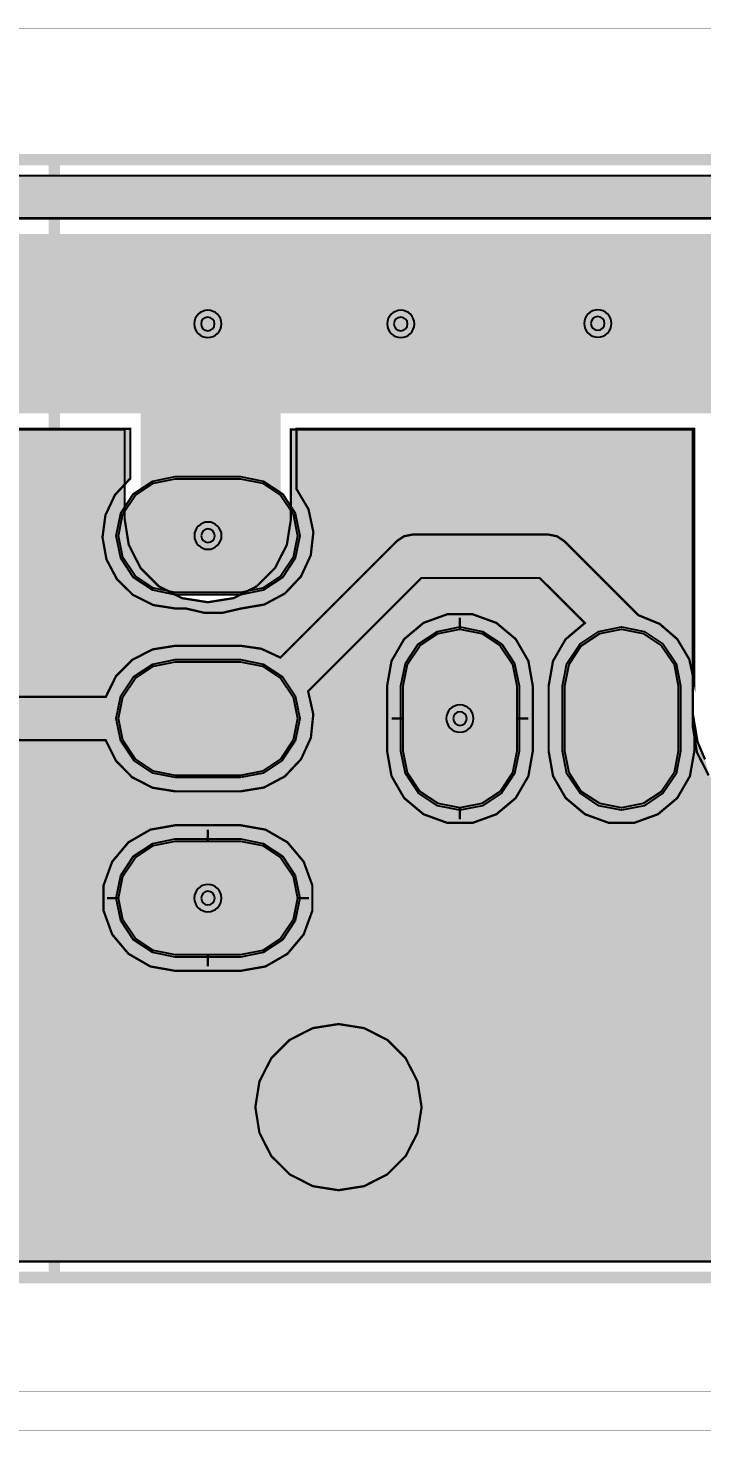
# Model space of a CAD drawing. Header units: millimetres. Extents: x -3 to 303, y -3 to 28.
# Drawn here: x 99.49 to 114.55, y -3.43 to 27.94 of the extents above; entities that cross this region are included whole.
import ezdxf

# ---------------------------------------------------------------- set-up
doc = ezdxf.new("R2010")
doc.units = ezdxf.units.MM
doc.header["$MEASUREMENT"] = 0
for name, color, linetype, true_color in [('Board-Outline-Layer', 7, 'Continuous', 0xff00ff), ('Bottom-Layer', 7, 'Continuous', 0x0000ff), ('Hole-Layer', 7, 'Continuous', 0x222222), ('Multi-Layer', 7, 'Continuous', 0xc0c0c0), ('Top-Layer', 7, 'Continuous', 0xff0000), ('Top-Paste-Mask-Layer', 7, 'Continuous', 0x808080), ('Top-Silkscreen-Layer', 7, 'Continuous', 0xffcc00), ('Top-Solder-Mask-Layer', 7, 'Continuous', 0x800080)]:
    doc.layers.add(name, color=color, linetype=linetype, true_color=true_color)

msp = doc.modelspace()

# ---------------------------------------------------------------- hatches: boundary and pattern name
at = {"layer": 'Bottom-Layer'}
for points in [[(299.642, 24.642), (299.642, 17.719), (299.417, 18.168), (299.102, 18.558), (294.668, 22.993), (294.179, 23.367), (293.611, 23.603), (293, 23.683), (8.025, 23.683), (7.415, 23.603), (6.846, 23.367), (6.358, 22.993), (1.67, 18.304), (1.268, 17.767), (1.033, 17.138), (0.985, 16.469), (1.128, 15.813), (1.449, 15.224), (1.924, 14.749), (2.513, 14.428), (3.169, 14.285), (3.838, 14.333), (4.467, 14.567), (5.005, 14.97), (9.002, 18.967), (14.144, 18.967), (14.144, 12.319), (14.235, 11.745), (14.499, 11.227), (14.91, 10.816), (15.428, 10.552), (16.002, 10.461), (16.576, 10.552), (17.094, 10.816), (17.505, 11.227), (17.769, 11.745), (17.86, 12.319), (17.86, 18.967), (32.178, 18.967), (32.178, 12.319), (32.269, 11.745), (32.533, 11.227), (32.944, 10.816), (33.462, 10.552), (34.036, 10.461), (34.61, 10.552), (35.128, 10.816), (35.539, 11.227), (35.803, 11.745), (35.894, 12.319), (35.894, 18.967), (64.309, 18.967), (64.309, 12.319), (64.4, 11.745), (64.664, 11.227), (65.075, 10.816), (65.593, 10.552), (66.167, 10.461), (66.741, 10.552), (67.259, 10.816), (67.67, 11.227), (67.934, 11.745), (68.025, 12.319), (68.025, 18.967), (82.343, 18.967), (82.343, 12.319), (82.434, 11.745), (82.698, 11.227), (83.109, 10.816), (83.627, 10.552), (84.201, 10.461), (84.775, 10.552), (85.293, 10.816), (85.704, 11.227), (85.968, 11.745), (86.059, 12.319), (86.059, 18.967), (94.916, 18.967), (94.916, 16.96), (95.007, 16.386), (95.271, 15.868), (95.682, 15.457), (96.2, 15.193), (96.774, 15.102), (97.348, 15.193), (97.866, 15.457), (98.277, 15.868), (98.541, 16.386), (98.632, 16.96), (98.632, 18.967), (101.647, 18.967), (101.647, 16.96), (101.738, 16.386), (102.002, 15.868), (102.413, 15.457), (102.931, 15.193), (103.505, 15.102), (104.079, 15.193), (104.597, 15.457), (105.008, 15.868), (105.272, 16.386), (105.363, 16.96), (105.363, 18.967), (114.347, 18.967), (114.347, 12.319), (114.438, 11.745), (114.702, 11.227), (115.113, 10.816), (115.631, 10.552), (116.205, 10.461), (116.779, 10.552), (117.297, 10.816), (117.709, 11.227), (117.972, 11.745), (118.063, 12.319), (118.063, 18.967), (132.381, 18.967), (132.381, 12.319), (132.472, 11.745), (132.736, 11.227), (133.147, 10.816), (133.665, 10.552), (134.239, 10.461), (134.813, 10.552), (135.331, 10.816), (135.743, 11.227), (136.006, 11.745), (136.097, 12.319), (136.097, 18.967), (164.639, 18.967), (164.639, 12.319), (164.73, 11.745), (164.994, 11.227), (165.405, 10.816), (165.923, 10.552), (166.497, 10.461), (167.072, 10.552), (167.59, 10.816), (168.001, 11.227), (168.265, 11.745), (168.355, 12.319), (168.355, 18.967), (182.038, 18.967), (182.038, 12.319), (182.129, 11.745), (182.393, 11.227), (182.804, 10.816), (183.322, 10.552), (183.896, 10.461), (184.471, 10.552), (184.989, 10.816), (185.4, 11.227), (185.664, 11.745), (185.755, 12.319), (185.755, 18.967), (194.865, 18.967), (194.865, 16.833), (194.956, 16.259), (195.22, 15.741), (195.631, 15.33), (196.149, 15.066), (196.723, 14.975), (197.298, 15.066), (197.816, 15.33), (198.227, 15.741), (198.491, 16.259), (198.582, 16.833), (198.582, 18.967), (201.596, 18.967), (201.596, 16.891), (201.687, 16.317), (201.951, 15.799), (202.362, 15.388), (202.88, 15.124), (203.454, 15.033), (204.029, 15.124), (204.547, 15.388), (204.958, 15.799), (205.222, 16.317), (205.313, 16.891), (205.313, 18.967), (214.55, 18.967), (214.55, 12.319), (214.641, 11.745), (214.905, 11.227), (215.316, 10.816), (215.834, 10.552), (216.408, 10.461), (216.983, 10.552), (217.501, 10.816), (217.912, 11.227), (218.176, 11.745), (218.267, 12.319), (218.267, 18.967), (231.949, 18.967), (231.949, 12.319), (232.04, 11.745), (232.304, 11.227), (232.715, 10.816), (233.233, 10.552), (233.807, 10.461), (234.382, 10.552), (234.9, 10.816), (235.311, 11.227), (235.575, 11.745), (235.666, 12.319), (235.666, 18.967), (264.461, 18.967), (264.461, 12.319), (264.552, 11.745), (264.816, 11.227), (265.227, 10.816), (265.745, 10.552), (266.32, 10.461), (266.894, 10.552), (267.412, 10.816), (267.823, 11.227), (268.087, 11.745), (268.178, 12.319), (268.178, 18.967), (281.86, 18.967), (281.86, 12.319), (281.951, 11.745), (282.215, 11.227), (282.626, 10.816), (283.144, 10.552), (283.719, 10.461), (284.293, 10.552), (284.811, 10.816), (285.222, 11.227), (285.486, 11.745), (285.577, 12.319), (285.577, 18.967), (292.024, 18.967), (295.767, 15.224), (296.304, 14.822), (296.932, 14.587), (297.601, 14.539), (298.256, 14.681), (298.845, 15.001), (299.32, 15.475), (299.642, 16.063), (299.642, 0.358), (0.358, 0.358), (0.358, 24.642)], [(104.568, 3.81), (104.659, 3.236), (104.923, 2.718), (105.334, 2.307), (105.852, 2.043), (106.426, 1.952), (107, 2.043), (107.518, 2.307), (107.929, 2.718), (108.193, 3.236), (108.284, 3.81), (108.193, 4.384), (107.929, 4.902), (107.518, 5.313), (107, 5.577), (106.426, 5.668), (105.852, 5.577), (105.334, 5.313), (104.923, 4.902), (104.659, 4.384)]]:
    msp.add_hatch(color=256, dxfattribs=at).paths.add_polyline_path(points)
at = {"layer": 'Multi-Layer'}
msp.add_hatch(color=256, dxfattribs=at).paths.add_polyline_path([(104.926, 3.81, 1), (107.926, 3.81, 1)])
at = {"layer": 'Top-Layer'}
for points in [[(299.642, 12.183), (299.642, 8.557), (299.442, 9.077), (299.079, 9.498), (298.594, 9.773), (298.045, 9.868), (296.585, 9.868), (296.029, 9.77), (295.539, 9.487), (295.175, 9.054), (294.982, 8.523), (294.982, 7.957), (295.175, 7.426), (295.539, 6.993), (296.029, 6.71), (296.585, 6.612), (298.045, 6.612), (298.594, 6.707), (299.079, 6.982), (299.442, 7.403), (299.642, 7.923), (299.642, 0.358), (0.358, 0.358), (0.358, 24.642), (299.642, 24.642), (299.642, 17.147), (299.514, 17.618), (299.291, 18.053), (298.983, 18.433), (294.412, 23.004), (293.924, 23.378), (293.355, 23.614), (292.744, 23.694), (8.016, 23.694), (7.406, 23.614), (6.837, 23.378), (6.349, 23.004), (1.603, 18.258), (1.2, 17.72), (0.966, 17.091), (0.918, 16.422), (1.061, 15.766), (1.382, 15.177), (1.857, 14.702), (2.446, 14.381), (3.102, 14.238), (3.771, 14.286), (4.4, 14.52), (4.937, 14.923), (8.993, 18.978), (14.15, 18.978), (14.15, 13.316), (14.027, 13.856), (13.731, 14.323), (13.295, 14.664), (12.771, 14.839), (11.138, 16.472), (10.981, 16.577), (10.795, 16.614), (8.001, 16.614), (7.815, 16.577), (7.658, 16.472), (4.983, 13.798), (4.519, 14.043), (4, 14.128), (2.54, 14.128), (1.983, 14.03), (1.493, 13.747), (1.13, 13.314), (0.937, 12.783), (0.937, 12.217), (1.13, 11.686), (1.493, 11.253), (1.983, 10.97), (2.54, 10.872), (4, 10.872), (4.502, 10.951), (4.954, 11.181), (5.314, 11.539), (5.546, 11.99), (5.628, 12.492), (5.552, 12.993), (8.202, 15.644), (10.594, 15.644), (11.64, 14.598), (11.243, 14.234), (10.985, 13.761), (10.896, 13.23), (10.896, 11.77), (10.994, 11.213), (11.277, 10.723), (11.71, 10.36), (12.241, 10.167), (12.807, 10.167), (13.338, 10.36), (13.771, 10.723), (14.054, 11.213), (14.152, 11.77), (14.152, 12.408), (14.223, 11.983), (14.39, 11.586), (14.533, 11.081), (14.829, 10.647), (15.248, 10.33), (15.746, 10.163), (16.271, 10.163), (16.768, 10.33), (17.187, 10.647), (17.483, 11.081), (17.626, 11.586), (17.805, 12.027), (17.866, 12.5), (17.866, 18.978), (32.338, 18.978), (32.338, 12.504), (32.366, 12.178), (32.452, 11.862), (32.452, 11.77), (32.535, 11.258), (32.775, 10.797), (33.147, 10.436), (33.614, 10.21), (34.129, 10.143), (34.639, 10.241), (35.092, 10.494), (35.442, 10.878), (35.654, 11.352), (35.826, 11.613), (35.953, 11.9), (35.953, 11.77), (36.051, 11.213), (36.334, 10.723), (36.767, 10.36), (37.298, 10.167), (37.864, 10.167), (38.395, 10.36), (38.828, 10.723), (39.111, 11.213), (39.209, 11.77), (39.209, 13.23), (39.15, 13.666), (38.976, 14.07), (38.7, 14.413), (38.342, 14.669), (39.444, 15.771), (60.124, 15.771), (61.5, 14.395), (61.234, 14.055), (61.067, 13.658), (61.01, 13.23), (61.01, 11.77), (61.108, 11.213), (61.391, 10.723), (61.824, 10.36), (62.355, 10.167), (62.921, 10.167), (63.452, 10.36), (63.885, 10.723), (64.168, 11.213), (64.266, 11.77), (64.266, 13.23), (64.173, 13.774), (63.903, 14.255), (63.488, 14.619), (62.975, 14.823), (62.423, 14.844), (60.668, 16.599), (60.511, 16.704), (60.325, 16.741), (39.243, 16.741), (39.057, 16.704), (38.9, 16.599), (37.238, 14.937), (37.183, 14.872), (37.141, 14.797), (36.678, 14.585), (36.303, 14.239), (36.054, 13.794), (36.054, 18.978), (64.293, 18.978), (64.293, 12.504), (64.345, 12.067), (64.498, 11.655), (64.62, 11.143), (64.898, 10.696), (65.305, 10.362), (65.796, 10.175), (66.322, 10.154), (66.827, 10.302), (67.258, 10.604), (67.571, 11.027), (67.732, 11.528), (67.938, 11.997), (68.009, 12.504), (68.009, 18.978), (82.452, 18.978), (82.452, 12.504), (82.48, 12.178), (82.566, 11.862), (82.566, 11.77), (82.649, 11.258), (82.889, 10.797), (83.261, 10.436), (83.729, 10.21), (84.243, 10.143), (84.753, 10.241), (85.206, 10.494), (85.556, 10.878), (85.768, 11.352), (85.941, 11.613), (86.067, 11.9), (86.067, 11.77), (86.165, 11.213), (86.448, 10.723), (86.881, 10.36), (87.412, 10.167), (87.978, 10.167), (88.509, 10.36), (88.942, 10.723), (89.225, 11.213), (89.323, 11.77), (89.323, 13.23), (89.223, 13.794), (88.933, 14.288), (88.489, 14.651), (89.482, 15.644), (92.001, 15.644), (94.46, 13.185), (94.317, 12.663), (94.353, 12.122), (94.565, 11.624), (94.928, 11.222), (95.403, 10.962), (95.937, 10.872), (97.397, 10.872), (97.905, 10.953), (98.362, 11.188), (98.723, 11.555), (98.951, 12.015), (101.224, 12.015), (101.453, 11.555), (101.814, 11.188), (102.271, 10.953), (102.778, 10.872), (104.238, 10.872), (104.76, 10.958), (105.226, 11.206), (105.589, 11.591), (105.809, 12.071), (105.863, 12.597), (105.747, 13.112), (108.278, 15.644), (110.924, 15.644), (111.932, 14.636), (111.502, 14.273), (111.221, 13.785), (111.124, 13.23), (111.124, 11.77), (111.222, 11.213), (111.505, 10.723), (111.938, 10.36), (112.469, 10.167), (113.035, 10.167), (113.566, 10.36), (113.999, 10.723), (114.282, 11.213), (114.38, 11.77), (114.38, 12.408), (114.451, 11.983), (114.619, 11.586), (114.761, 11.081), (115.057, 10.647), (115.476, 10.33), (115.974, 10.163), (116.499, 10.163), (116.996, 10.33), (117.415, 10.647), (117.711, 11.081), (117.854, 11.586), (118.033, 12.027), (118.094, 12.5), (118.094, 18.978), (132.387, 18.978), (132.387, 12.5), (132.448, 12.027), (132.628, 11.586), (132.77, 11.081), (133.066, 10.647), (133.485, 10.33), (133.983, 10.163), (134.508, 10.163), (135.005, 10.33), (135.424, 10.647), (135.72, 11.081), (135.863, 11.586), (136.042, 12.027), (136.103, 12.5), (136.103, 18.978), (164.639, 18.978), (164.639, 12.935), (164.588, 12.474), (164.652, 12.015), (164.828, 11.586), (164.969, 11.085), (165.26, 10.654), (165.673, 10.337), (166.164, 10.166), (166.685, 10.16), (167.181, 10.317), (167.601, 10.623), (167.904, 11.046), (168.058, 11.543), (168.28, 12.026), (168.355, 12.552), (168.355, 18.978), (182.041, 18.978), (182.041, 12.5), (182.102, 12.027), (182.282, 11.586), (182.424, 11.081), (182.72, 10.647), (183.139, 10.33), (183.637, 10.163), (184.162, 10.163), (184.66, 10.33), (185.078, 10.647), (185.374, 11.081), (185.517, 11.586), (185.696, 12.027), (185.758, 12.5), (185.758, 18.978), (194.852, 18.978), (194.852, 17.764), (194.537, 17.345), (194.372, 16.848), (194.374, 16.324), (194.542, 15.827), (194.858, 15.41), (195.291, 15.115), (195.796, 14.972), (196.237, 14.793), (196.71, 14.732), (197.182, 14.793), (197.624, 14.972), (198.128, 15.115), (198.561, 15.41), (198.878, 15.827), (199.046, 16.324), (199.048, 16.848), (198.882, 17.345), (198.568, 17.764), (198.568, 18.978), (201.569, 18.978), (201.569, 17.876), (201.224, 17.51), (201.007, 17.056), (200.939, 16.558), (201.027, 16.063), (201.261, 15.618), (201.62, 15.265), (202.07, 15.04), (202.567, 14.962), (202.826, 14.962), (203.427, 14.862), (204.028, 14.962), (204.544, 15.046), (205.007, 15.29), (205.368, 15.667), (205.592, 16.14), (205.654, 16.659), (205.548, 17.171), (205.285, 17.623), (205.285, 18.978), (214.448, 18.978), (214.448, 12.5), (214.509, 12.027), (214.688, 11.586), (214.831, 11.081), (215.127, 10.647), (215.546, 10.33), (216.043, 10.163), (216.568, 10.163), (217.066, 10.33), (217.485, 10.647), (217.781, 11.081), (217.924, 11.586), (218.103, 12.027), (218.164, 12.5), (218.164, 18.978), (231.901, 18.978), (231.901, 12.5), (231.962, 12.027), (232.142, 11.586), (232.285, 11.081), (232.581, 10.647), (232.999, 10.33), (233.497, 10.163), (234.022, 10.163), (234.52, 10.33), (234.938, 10.647), (235.234, 11.081), (235.377, 11.586), (235.556, 12.027), (235.618, 12.5), (235.618, 18.978), (264.435, 18.978), (264.435, 12.5), (264.496, 12.027), (264.675, 11.586), (264.818, 11.081), (265.114, 10.647), (265.533, 10.33), (266.03, 10.163), (266.555, 10.163), (267.053, 10.33), (267.472, 10.647), (267.768, 11.081), (267.911, 11.586), (268.09, 12.027), (268.151, 12.5), (268.151, 18.978), (281.888, 18.978), (281.888, 12.5), (281.95, 12.027), (282.129, 11.586), (282.272, 11.081), (282.568, 10.647), (282.986, 10.33), (283.484, 10.163), (284.009, 10.163), (284.507, 10.33), (284.925, 10.647), (285.222, 11.081), (285.364, 11.586), (285.544, 12.027), (285.605, 12.5), (285.605, 18.978), (291.768, 18.978), (295.648, 15.098), (296.162, 14.708), (296.762, 14.473), (297.403, 14.409), (298.038, 14.52), (298.619, 14.8), (299.102, 15.226), (299.452, 15.767), (299.642, 16.383), (299.642, 12.817), (299.442, 13.337), (299.079, 13.758), (298.594, 14.033), (298.045, 14.128), (296.585, 14.128), (296.255, 14.094), (295.938, 13.994), (293.46, 16.472), (293.302, 16.577), (293.117, 16.614), (289.307, 16.614), (289.121, 16.577), (288.964, 16.472), (287.324, 14.832), (286.794, 14.638), (286.363, 14.274), (286.082, 13.786), (285.984, 13.23), (285.984, 11.77), (286.082, 11.213), (286.365, 10.723), (286.798, 10.36), (287.329, 10.167), (287.895, 10.167), (288.426, 10.36), (288.859, 10.723), (289.142, 11.213), (289.24, 11.77), (289.24, 13.23), (289.148, 13.769), (288.883, 14.247), (288.475, 14.611), (289.508, 15.644), (292.916, 15.644), (295.202, 13.358), (295.008, 12.905), (294.96, 12.415), (295.059, 11.932), (295.299, 11.502), (295.656, 11.163), (296.099, 10.946), (296.585, 10.872), (298.045, 10.872), (298.594, 10.967), (299.079, 11.242), (299.442, 11.663)], [(86.168, 18.978), (94.81, 18.978), (94.81, 17.764), (94.495, 17.345), (94.33, 16.848), (94.331, 16.324), (94.499, 15.827), (94.816, 15.41), (95.249, 15.115), (95.753, 14.972), (96.195, 14.793), (96.668, 14.732), (97.14, 14.793), (97.582, 14.972), (98.086, 15.115), (98.519, 15.41), (98.836, 15.827), (99.004, 16.324), (99.005, 16.848), (98.84, 17.345), (98.526, 17.764), (98.526, 18.978), (101.774, 18.978), (101.774, 17.871), (101.431, 17.504), (101.217, 17.05), (101.151, 16.553), (101.24, 16.059), (101.475, 15.615), (101.834, 15.264), (102.283, 15.039), (102.779, 14.962), (103.012, 14.962), (103.422, 14.867), (103.843, 14.867), (104.252, 14.962), (104.767, 15.05), (105.228, 15.297), (105.587, 15.677), (105.806, 16.151), (105.865, 16.67), (105.756, 17.181), (105.49, 17.631), (105.49, 18.978), (114.378, 18.978), (114.378, 13.316), (114.267, 13.826), (114, 14.275), (113.605, 14.617), (113.122, 14.816), (113.109, 14.831), (113.095, 14.845), (111.468, 16.472), (111.311, 16.577), (111.125, 16.614), (108.077, 16.614), (107.892, 16.577), (107.734, 16.472), (105.127, 13.864), (104.702, 14.061), (104.238, 14.128), (102.778, 14.128), (102.271, 14.047), (101.814, 13.812), (101.453, 13.446), (101.224, 12.985), (98.951, 12.985), (98.723, 13.446), (98.362, 13.812), (97.905, 14.047), (97.397, 14.128), (95.937, 14.128), (95.51, 14.071), (95.113, 13.904), (92.545, 16.472), (92.388, 16.577), (92.202, 16.614), (89.281, 16.614), (89.096, 16.577), (88.938, 16.472), (87.352, 14.886), (87.318, 14.848), (87.288, 14.806), (86.811, 14.597), (86.424, 14.248), (86.168, 13.794)], [(102.779, 15.32), (102.293, 15.417), (101.881, 15.692), (101.605, 16.104), (101.509, 16.59), (101.605, 17.076), (101.881, 17.488), (102.293, 17.763), (102.779, 17.86), (104.239, 17.86), (104.725, 17.763), (105.137, 17.488), (105.412, 17.076), (105.509, 16.59), (105.412, 16.104), (105.137, 15.692), (104.725, 15.417), (104.239, 15.32)], [(107.513, 13.23), (107.513, 11.77), (107.611, 11.213), (107.894, 10.723), (108.327, 10.36), (108.858, 10.167), (109.424, 10.167), (109.955, 10.36), (110.388, 10.723), (110.671, 11.213), (110.769, 11.77), (110.769, 13.23), (110.671, 13.787), (110.388, 14.277), (109.955, 14.64), (109.424, 14.833), (108.858, 14.833), (108.327, 14.64), (107.894, 14.277), (107.611, 13.787)], [(110.411, 11.77), (110.315, 11.284), (110.039, 10.872), (109.627, 10.597), (109.141, 10.5), (108.655, 10.597), (108.243, 10.872), (107.968, 11.284), (107.871, 11.77), (107.871, 13.23), (107.968, 13.716), (108.243, 14.128), (108.655, 14.403), (109.141, 14.5), (109.627, 14.403), (110.039, 14.128), (110.315, 13.716), (110.411, 13.23)], [(114.022, 11.77), (113.926, 11.284), (113.65, 10.872), (113.238, 10.597), (112.752, 10.5), (112.266, 10.597), (111.854, 10.872), (111.579, 11.284), (111.482, 11.77), (111.482, 13.23), (111.579, 13.716), (111.854, 14.128), (112.266, 14.403), (112.752, 14.5), (113.238, 14.403), (113.65, 14.128), (113.926, 13.716), (114.022, 13.23)], [(102.778, 11.23), (102.292, 11.327), (101.88, 11.602), (101.605, 12.014), (101.508, 12.5), (101.605, 12.986), (101.88, 13.398), (102.292, 13.673), (102.778, 13.77), (104.238, 13.77), (104.724, 13.673), (105.136, 13.398), (105.412, 12.986), (105.508, 12.5), (105.412, 12.014), (105.136, 11.602), (104.724, 11.327), (104.238, 11.23)], [(104.238, 10.114), (102.778, 10.114), (102.221, 10.016), (101.732, 9.733), (101.368, 9.3), (101.175, 8.769), (101.175, 8.203), (101.368, 7.672), (101.732, 7.239), (102.221, 6.956), (102.778, 6.858), (104.238, 6.858), (104.795, 6.956), (105.285, 7.239), (105.648, 7.672), (105.842, 8.203), (105.842, 8.769), (105.648, 9.3), (105.285, 9.733), (104.795, 10.016)], [(102.778, 7.216), (102.292, 7.313), (101.88, 7.588), (101.605, 8), (101.508, 8.486), (101.605, 8.972), (101.88, 9.384), (102.292, 9.659), (102.778, 9.756), (104.238, 9.756), (104.724, 9.659), (105.136, 9.384), (105.412, 8.972), (105.508, 8.486), (105.412, 8), (105.136, 7.588), (104.724, 7.313), (104.238, 7.216)], [(104.568, 3.81), (104.659, 3.236), (104.923, 2.718), (105.334, 2.307), (105.852, 2.043), (106.426, 1.952), (107, 2.043), (107.518, 2.307), (107.929, 2.718), (108.193, 3.236), (108.284, 3.81), (108.193, 4.384), (107.929, 4.902), (107.518, 5.313), (107, 5.577), (106.426, 5.668), (105.852, 5.577), (105.334, 5.313), (104.923, 4.902), (104.659, 4.384)]]:
    msp.add_hatch(color=256, dxfattribs=at).paths.add_polyline_path(points)
at = {"layer": 'Top-Paste-Mask-Layer'}
for points in [[(102.779, 15.32), (102.293, 15.417), (101.881, 15.692), (101.605, 16.104), (101.509, 16.59), (101.605, 17.076), (101.881, 17.488), (102.293, 17.763), (102.779, 17.86), (104.239, 17.86), (104.725, 17.763), (105.137, 17.488), (105.412, 17.076), (105.509, 16.59), (105.412, 16.104), (105.137, 15.692), (104.725, 15.417), (104.239, 15.32)], [(110.411, 11.77), (110.315, 11.284), (110.039, 10.872), (109.627, 10.597), (109.141, 10.5), (108.655, 10.597), (108.243, 10.872), (107.968, 11.284), (107.871, 11.77), (107.871, 13.23), (107.968, 13.716), (108.243, 14.128), (108.655, 14.403), (109.141, 14.5), (109.627, 14.403), (110.039, 14.128), (110.315, 13.716), (110.411, 13.23)], [(114.022, 11.77), (113.926, 11.284), (113.65, 10.872), (113.238, 10.597), (112.752, 10.5), (112.266, 10.597), (111.854, 10.872), (111.579, 11.284), (111.482, 11.77), (111.482, 13.23), (111.579, 13.716), (111.854, 14.128), (112.266, 14.403), (112.752, 14.5), (113.238, 14.403), (113.65, 14.128), (113.926, 13.716), (114.022, 13.23)], [(102.778, 11.23), (102.292, 11.327), (101.88, 11.602), (101.605, 12.014), (101.508, 12.5), (101.605, 12.986), (101.88, 13.398), (102.292, 13.673), (102.778, 13.77), (104.238, 13.77), (104.724, 13.673), (105.136, 13.398), (105.412, 12.986), (105.508, 12.5), (105.412, 12.014), (105.136, 11.602), (104.724, 11.327), (104.238, 11.23)], [(102.778, 7.216), (102.292, 7.313), (101.88, 7.588), (101.605, 8), (101.508, 8.486), (101.605, 8.972), (101.88, 9.384), (102.292, 9.659), (102.778, 9.756), (104.238, 9.756), (104.724, 9.659), (105.136, 9.384), (105.412, 8.972), (105.508, 8.486), (105.412, 8), (105.136, 7.588), (104.724, 7.313), (104.238, 7.216)]]:
    msp.add_hatch(color=256, dxfattribs=at).paths.add_polyline_path(points)
at = {"layer": 'Top-Solder-Mask-Layer'}
for points in [[(102.779, 15.269), (102.273, 15.37), (101.845, 15.656), (101.558, 16.085), (101.458, 16.59), (101.558, 17.095), (101.845, 17.524), (102.273, 17.81), (102.779, 17.911), (104.239, 17.911), (104.744, 17.81), (105.173, 17.524), (105.459, 17.095), (105.559, 16.59), (105.459, 16.085), (105.173, 15.656), (104.744, 15.37), (104.239, 15.269)], [(110.462, 11.77), (110.361, 11.265), (110.075, 10.836), (109.647, 10.55), (109.141, 10.449), (108.636, 10.55), (108.207, 10.836), (107.921, 11.265), (107.82, 11.77), (107.82, 13.23), (107.921, 13.735), (108.207, 14.164), (108.636, 14.45), (109.141, 14.551), (109.647, 14.45), (110.075, 14.164), (110.361, 13.735), (110.462, 13.23)], [(114.073, 11.77), (113.972, 11.265), (113.686, 10.836), (113.258, 10.55), (112.752, 10.449), (112.247, 10.55), (111.818, 10.836), (111.532, 11.265), (111.431, 11.77), (111.431, 13.23), (111.532, 13.735), (111.818, 14.164), (112.247, 14.45), (112.752, 14.551), (113.258, 14.45), (113.686, 14.164), (113.972, 13.735), (114.073, 13.23)], [(102.778, 11.179), (102.273, 11.28), (101.844, 11.566), (101.558, 11.995), (101.457, 12.5), (101.558, 13.005), (101.844, 13.434), (102.273, 13.72), (102.778, 13.821), (104.238, 13.821), (104.744, 13.72), (105.172, 13.434), (105.458, 13.005), (105.559, 12.5), (105.458, 11.995), (105.172, 11.566), (104.744, 11.28), (104.238, 11.179)], [(102.778, 7.165), (102.273, 7.266), (101.844, 7.552), (101.558, 7.981), (101.457, 8.486), (101.558, 8.991), (101.844, 9.42), (102.273, 9.706), (102.778, 9.807), (104.238, 9.807), (104.744, 9.706), (105.172, 9.42), (105.458, 8.991), (105.559, 8.486), (105.458, 7.981), (105.172, 7.552), (104.744, 7.266), (104.238, 7.165)]]:
    msp.add_hatch(color=256, dxfattribs=at).paths.add_polyline_path(points)

# ---------------------------------------------------------------- linework, layer by layer
at = {"layer": 'Board-Outline-Layer', "const_width": 0.254}
msp.add_lwpolyline([(0, 0), (0, 25), (300.001, 25), (300.001, 0)], close=True, dxfattribs=at)
at = {"layer": 'Bottom-Layer'}
for points, const_width in [([(-1.778, -2.54), (-1.778, 26.797), (301.88, 26.797), (301.88, -2.54)], 0.00508), ([(104.568, 3.81), (104.659, 3.236), (104.923, 2.718), (105.334, 2.307), (105.852, 2.043), (106.426, 1.952), (107, 2.043), (107.518, 2.307), (107.929, 2.718), (108.193, 3.236), (108.284, 3.81), (108.193, 4.384), (107.929, 4.902), (107.518, 5.313), (107, 5.577), (106.426, 5.668), (105.852, 5.577), (105.334, 5.313), (104.923, 4.902), (104.659, 4.384)], 0.0508)]:
    msp.add_lwpolyline(points, close=True, dxfattribs=dict(at, const_width=const_width))
for points, const_width in [([(299.642, 0.358), (0.358, 0.358), (0.358, 24.642), (299.642, 24.642)], 0.0508), ([(293, 23.683), (8.025, 23.683)], 0.0508), ([(96.774, 21.325), (103.505, 21.325)], 4), ([(103.505, 21.325), (107.818, 21.325)], 4), ([(107.818, 21.325), (134.272, 21.325)], 4), ([(103.505, 21.394), (103.505, 21.325)], 3), ([(103.505, 21.325), (103.505, 16.96)], 3), ([(98.632, 18.967), (101.647, 18.967), (101.647, 16.96), (101.738, 16.386), (102.002, 15.868), (102.413, 15.457), (102.931, 15.193), (103.505, 15.102), (104.079, 15.193), (104.597, 15.457), (105.008, 15.868), (105.272, 16.386), (105.363, 16.96), (105.363, 18.967), (114.347, 18.967), (114.347, 12.319), (114.438, 11.745), (114.702, 11.227)], 0.0508)]:
    msp.add_lwpolyline(points, dxfattribs=dict(at, const_width=const_width))
at = {"layer": 'Hole-Layer'}
for points in [[(103.353, 21.325, 1), (103.658, 21.325, 1)], [(107.666, 21.325, 1), (107.971, 21.325, 1)], [(112.07, 21.336, 1), (112.375, 21.336, 1)], [(103.356, 16.59, 1), (103.661, 16.59, 1)], [(108.989, 12.5, 1), (109.294, 12.5, 1)], [(103.356, 8.486, 1), (103.661, 8.486, 1)]]:
    msp.add_lwpolyline(points, format="xyb", close=True, dxfattribs=at)
at = {"layer": 'Multi-Layer'}
for points in [[(103.2, 21.325, 1), (103.81, 21.325), (103.81, 21.325, 1), (103.2, 21.325)], [(107.513, 21.325, 1), (108.123, 21.325), (108.123, 21.325, 1), (107.513, 21.325)], [(111.918, 21.336, 1), (112.528, 21.336), (112.528, 21.336, 1), (111.918, 21.336)], [(103.204, 16.59, 1), (103.814, 16.59), (103.814, 16.59, 1), (103.204, 16.59)], [(108.836, 12.5, 1), (109.446, 12.5), (109.446, 12.5, 1), (108.836, 12.5)], [(103.203, 8.486, 1), (103.813, 8.486), (103.813, 8.486, 1), (103.203, 8.486)]]:
    msp.add_lwpolyline(points, format="xyb", dxfattribs=at)
at = {"layer": 'Multi-Layer', "const_width": 0.645}
msp.add_lwpolyline([(104.926, 3.81, 1), (107.926, 3.81), (107.926, 3.81, 1), (104.926, 3.81)], format="xyb", dxfattribs=at)
at = {"layer": 'Top-Layer'}
for points, const_width in [([(-2.921, -3.429), (-2.921, 27.94), (302.896, 27.94), (302.896, -3.429)], 0.00508), ([(107.513, 13.23), (107.513, 11.77), (107.611, 11.213), (107.894, 10.723), (108.327, 10.36), (108.858, 10.167), (109.424, 10.167), (109.955, 10.36), (110.388, 10.723), (110.671, 11.213), (110.769, 11.77), (110.769, 13.23), (110.671, 13.787), (110.388, 14.277), (109.955, 14.64), (109.424, 14.833), (108.858, 14.833), (108.327, 14.64), (107.894, 14.277), (107.611, 13.787)], 0.0508), ([(104.238, 10.114), (102.778, 10.114), (102.221, 10.016), (101.732, 9.733), (101.368, 9.3), (101.175, 8.769), (101.175, 8.203), (101.368, 7.672), (101.732, 7.239), (102.221, 6.956), (102.778, 6.858), (104.238, 6.858), (104.795, 6.956), (105.285, 7.239), (105.648, 7.672), (105.842, 8.203), (105.842, 8.769), (105.648, 9.3), (105.285, 9.733), (104.795, 10.016)], 0.0508), ([(104.568, 3.81), (104.659, 3.236), (104.923, 2.718), (105.334, 2.307), (105.852, 2.043), (106.426, 1.952), (107, 2.043), (107.518, 2.307), (107.929, 2.718), (108.193, 3.236), (108.284, 3.81), (108.193, 4.384), (107.929, 4.902), (107.518, 5.313), (107, 5.577), (106.426, 5.668), (105.852, 5.577), (105.334, 5.313), (104.923, 4.902), (104.659, 4.384)], 0.0508)]:
    msp.add_lwpolyline(points, close=True, dxfattribs=dict(at, const_width=const_width))
for points, const_width in [([(299.642, 0.358), (0.358, 0.358), (0.358, 24.642), (299.642, 24.642)], 0.0508), ([(292.744, 23.694), (8.016, 23.694)], 0.0508), ([(112.223, 21.336), (92.479, 21.336)], 4), ([(116.28, 21.336), (112.223, 21.336)], 4), ([(120.723, 21.336), (116.28, 21.336)], 4), ([(103.632, 16.714), (103.632, 21.082)], 3), ([(98.526, 18.978), (101.774, 18.978), (101.774, 17.871), (101.431, 17.504), (101.217, 17.05), (101.151, 16.553), (101.24, 16.059), (101.475, 15.615), (101.834, 15.264), (102.283, 15.039), (102.779, 14.962), (103.012, 14.962), (103.422, 14.867), (103.843, 14.867), (104.252, 14.962), (104.767, 15.05), (105.228, 15.297), (105.587, 15.677), (105.806, 16.151), (105.865, 16.67), (105.756, 17.181), (105.49, 17.631), (105.49, 18.978), (114.378, 18.978), (114.378, 13.316), (114.267, 13.826), (114, 14.275), (113.605, 14.617), (113.122, 14.816), (113.109, 14.831), (113.095, 14.845), (111.468, 16.472), (111.311, 16.577), (111.125, 16.614), (108.077, 16.614), (107.892, 16.577), (107.734, 16.472), (105.127, 13.864), (104.702, 14.061), (104.238, 14.128), (102.778, 14.128), (102.271, 14.047), (101.814, 13.812), (101.453, 13.446), (101.224, 12.985), (98.951, 12.985)], 0.0508), ([(104.448, 12.5), (108.077, 16.129)], 0.254), ([(108.077, 16.129), (111.125, 16.129)], 0.254), ([(111.125, 16.129), (112.752, 14.502)], 0.254), ([(98.951, 12.015), (101.224, 12.015), (101.453, 11.555), (101.814, 11.188), (102.271, 10.953), (102.778, 10.872), (104.238, 10.872), (104.76, 10.958), (105.226, 11.206), (105.589, 11.591), (105.809, 12.071), (105.863, 12.597), (105.747, 13.112), (108.278, 15.644), (110.924, 15.644), (111.932, 14.636), (111.502, 14.273), (111.221, 13.785), (111.124, 13.23), (111.124, 11.77), (111.222, 11.213), (111.505, 10.723), (111.938, 10.36), (112.469, 10.167), (113.035, 10.167), (113.566, 10.36), (113.999, 10.723), (114.282, 11.213), (114.38, 11.77), (114.38, 12.408), (114.451, 11.983), (114.619, 11.586)], 0.0508), ([(109.141, 14.497), (109.141, 14.757)], 0.0508), ([(112.752, 14.502), (112.752, 12.5)], 0.254), ([(96.667, 12.5), (103.508, 12.5)], 0.254), ([(103.508, 12.5), (104.448, 12.5)], 0.254), ([(107.874, 12.5), (107.615, 12.5)], 0.0508), ([(110.409, 12.5), (110.668, 12.5)], 0.0508), ([(109.141, 10.503), (109.141, 10.243)], 0.0508), ([(103.508, 9.753), (103.508, 10.013)], 0.0508), ([(101.511, 8.486), (101.252, 8.486)], 0.0508), ([(105.506, 8.486), (105.765, 8.486)], 0.0508), ([(103.508, 7.219), (103.508, 6.959)], 0.0508)]:
    msp.add_lwpolyline(points, dxfattribs=dict(at, const_width=const_width))
for points in [[(102.779, 15.32), (102.293, 15.417), (101.881, 15.692), (101.605, 16.104), (101.509, 16.59), (101.605, 17.076), (101.881, 17.488), (102.293, 17.763), (102.779, 17.86), (104.239, 17.86), (104.725, 17.763), (105.137, 17.488), (105.412, 17.076), (105.509, 16.59), (105.412, 16.104), (105.137, 15.692), (104.725, 15.417), (104.239, 15.32)], [(110.411, 11.77), (110.315, 11.284), (110.039, 10.872), (109.627, 10.597), (109.141, 10.5), (108.655, 10.597), (108.243, 10.872), (107.968, 11.284), (107.871, 11.77), (107.871, 13.23), (107.968, 13.716), (108.243, 14.128), (108.655, 14.403), (109.141, 14.5), (109.627, 14.403), (110.039, 14.128), (110.315, 13.716), (110.411, 13.23)], [(114.022, 11.77), (113.926, 11.284), (113.65, 10.872), (113.238, 10.597), (112.752, 10.5), (112.266, 10.597), (111.854, 10.872), (111.579, 11.284), (111.482, 11.77), (111.482, 13.23), (111.579, 13.716), (111.854, 14.128), (112.266, 14.403), (112.752, 14.5), (113.238, 14.403), (113.65, 14.128), (113.926, 13.716), (114.022, 13.23)], [(102.778, 11.23), (102.292, 11.327), (101.88, 11.602), (101.605, 12.014), (101.508, 12.5), (101.605, 12.986), (101.88, 13.398), (102.292, 13.673), (102.778, 13.77), (104.238, 13.77), (104.724, 13.673), (105.136, 13.398), (105.412, 12.986), (105.508, 12.5), (105.412, 12.014), (105.136, 11.602), (104.724, 11.327), (104.238, 11.23)], [(102.778, 7.216), (102.292, 7.313), (101.88, 7.588), (101.605, 8), (101.508, 8.486), (101.605, 8.972), (101.88, 9.384), (102.292, 9.659), (102.778, 9.756), (104.238, 9.756), (104.724, 9.659), (105.136, 9.384), (105.412, 8.972), (105.508, 8.486), (105.412, 8), (105.136, 7.588), (104.724, 7.313), (104.238, 7.216)]]:
    msp.add_lwpolyline(points, close=True, dxfattribs=at)
at = {"layer": 'Top-Paste-Mask-Layer'}
for points in [[(102.779, 15.32), (102.293, 15.417), (101.881, 15.692), (101.605, 16.104), (101.509, 16.59), (101.605, 17.076), (101.881, 17.488), (102.293, 17.763), (102.779, 17.86), (104.239, 17.86), (104.725, 17.763), (105.137, 17.488), (105.412, 17.076), (105.509, 16.59), (105.412, 16.104), (105.137, 15.692), (104.725, 15.417), (104.239, 15.32)], [(110.411, 11.77), (110.315, 11.284), (110.039, 10.872), (109.627, 10.597), (109.141, 10.5), (108.655, 10.597), (108.243, 10.872), (107.968, 11.284), (107.871, 11.77), (107.871, 13.23), (107.968, 13.716), (108.243, 14.128), (108.655, 14.403), (109.141, 14.5), (109.627, 14.403), (110.039, 14.128), (110.315, 13.716), (110.411, 13.23)], [(114.022, 11.77), (113.926, 11.284), (113.65, 10.872), (113.238, 10.597), (112.752, 10.5), (112.266, 10.597), (111.854, 10.872), (111.579, 11.284), (111.482, 11.77), (111.482, 13.23), (111.579, 13.716), (111.854, 14.128), (112.266, 14.403), (112.752, 14.5), (113.238, 14.403), (113.65, 14.128), (113.926, 13.716), (114.022, 13.23)], [(102.778, 11.23), (102.292, 11.327), (101.88, 11.602), (101.605, 12.014), (101.508, 12.5), (101.605, 12.986), (101.88, 13.398), (102.292, 13.673), (102.778, 13.77), (104.238, 13.77), (104.724, 13.673), (105.136, 13.398), (105.412, 12.986), (105.508, 12.5), (105.412, 12.014), (105.136, 11.602), (104.724, 11.327), (104.238, 11.23)], [(102.778, 7.216), (102.292, 7.313), (101.88, 7.588), (101.605, 8), (101.508, 8.486), (101.605, 8.972), (101.88, 9.384), (102.292, 9.659), (102.778, 9.756), (104.238, 9.756), (104.724, 9.659), (105.136, 9.384), (105.412, 8.972), (105.508, 8.486), (105.412, 8), (105.136, 7.588), (104.724, 7.313), (104.238, 7.216)]]:
    msp.add_lwpolyline(points, close=True, dxfattribs=at)
at = {"layer": 'Top-Silkscreen-Layer', "const_width": 0.254}
msp.add_lwpolyline([(100.076, 25), (100.076, 0)], dxfattribs=at)
at = {"layer": 'Top-Solder-Mask-Layer'}
for points in [[(102.779, 15.269), (102.273, 15.37), (101.845, 15.656), (101.558, 16.085), (101.458, 16.59), (101.558, 17.095), (101.845, 17.524), (102.273, 17.81), (102.779, 17.911), (104.239, 17.911), (104.744, 17.81), (105.173, 17.524), (105.459, 17.095), (105.559, 16.59), (105.459, 16.085), (105.173, 15.656), (104.744, 15.37), (104.239, 15.269)], [(110.462, 11.77), (110.361, 11.265), (110.075, 10.836), (109.647, 10.55), (109.141, 10.449), (108.636, 10.55), (108.207, 10.836), (107.921, 11.265), (107.82, 11.77), (107.82, 13.23), (107.921, 13.735), (108.207, 14.164), (108.636, 14.45), (109.141, 14.551), (109.647, 14.45), (110.075, 14.164), (110.361, 13.735), (110.462, 13.23)], [(114.073, 11.77), (113.972, 11.265), (113.686, 10.836), (113.258, 10.55), (112.752, 10.449), (112.247, 10.55), (111.818, 10.836), (111.532, 11.265), (111.431, 11.77), (111.431, 13.23), (111.532, 13.735), (111.818, 14.164), (112.247, 14.45), (112.752, 14.551), (113.258, 14.45), (113.686, 14.164), (113.972, 13.735), (114.073, 13.23)], [(102.778, 11.179), (102.273, 11.28), (101.844, 11.566), (101.558, 11.995), (101.457, 12.5), (101.558, 13.005), (101.844, 13.434), (102.273, 13.72), (102.778, 13.821), (104.238, 13.821), (104.744, 13.72), (105.172, 13.434), (105.458, 13.005), (105.559, 12.5), (105.458, 11.995), (105.172, 11.566), (104.744, 11.28), (104.238, 11.179)], [(102.778, 7.165), (102.273, 7.266), (101.844, 7.552), (101.558, 7.981), (101.457, 8.486), (101.558, 8.991), (101.844, 9.42), (102.273, 9.706), (102.778, 9.807), (104.238, 9.807), (104.744, 9.706), (105.172, 9.42), (105.458, 8.991), (105.559, 8.486), (105.458, 7.981), (105.172, 7.552), (104.744, 7.266), (104.238, 7.165)]]:
    msp.add_lwpolyline(points, close=True, dxfattribs=at)

doc.saveas('drawing.dxf')
